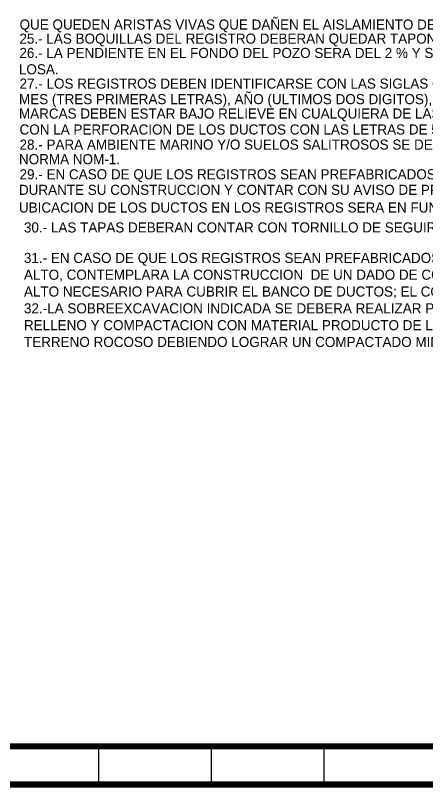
# Model space of a CAD drawing. Header units: centimetres. Extents: x 899 to 420531, y -3171 to 1299.
# Drawn here: x 16508 to 17080, y -3171 to -2099 of the extents above; entities that cross this region are included whole.
import ezdxf

# ---------------------------------------------------------------- set-up
doc = ezdxf.new("R2010")
doc.units = ezdxf.units.CM
doc.header["$LTSCALE"] = 10
doc.header["$MEASUREMENT"] = 0
for name, color, linetype in [('CABLES Y VARILLAS', 7, 'CONTINUOUS'), ('DIM', 7, 'CONTINUOUS'), ('MARCO', 7, 'CONTINUOUS'), ('TEXTOS', 7, 'CONTINUOUS')]:
    doc.layers.add(name, color=color, linetype=linetype)
doc.styles.get("Standard").update_dxf_attribs({"font": ''})
doc.styles.get('Standard').set_extended_font_data('Zurich Ex BT')

# ---------------------------------------------------------------- blocks, each defined once
blk = doc.blocks.new('Marco-Reg')
at = {"layer": 'MARCO', "linetype": 'Continuous'}
for p, q in [((16623.04600517897, -3114.182372142097), (16623.04600517897, -3167.122317392527)), ((16779.67975517897, -3114.182372142097), (16779.67975517897, -3167.122317392527)), ((16936.31350517897, -3114.182372142097), (16936.31350517897, -3167.122317392527))]:
    blk.add_line(p, q, dxfattribs=at)
at = {"layer": 'MARCO', "linetype": 'Continuous', "const_width": 8.492823908374419}
blk.add_lwpolyline([(17865.85293699697, -3167.122317392529), (17865.85293699697, -1048.466067392645), (14591.56600517897, -1048.466067392645), (14591.56600517897, -3167.122317392527)], close=True, dxfattribs=at)
at = {"layer": 'MARCO', "linetype": 'Continuous', "const_width": 8.49284999999999}
blk.add_lwpolyline([(17098.33217518598, -3114.182372142097), (14591.56600517897, -3114.182372142097)], dxfattribs=at)

msp = doc.modelspace()

# ---------------------------------------------------------------- block references
at = {"layer": 'DIM'}
msp.add_blockref('Marco-Reg', (0, 0), dxfattribs=at)

# ---------------------------------------------------------------- texts
at = {"layer": 'CABLES Y VARILLAS'}
for s, p in [('QUE QUEDEN ARISTAS VIVAS QUE DAÑEN EL AISLAMIENTO DEL CABLE.', (16513.47480119438, -2118.88446856577)), ('25.- LAS BOQUILLAS DEL REGISTRO DEBERAN QUEDAR TAPONADAS HERMETICAMENTE.', (16513.26767073846, -2138.435726932825)), ('26.- LA PENDIENTE EN EL FONDO DEL POZO SERA DEL 2 % Y SE DARA AL MOMENTO DE REALIZAR EL COLADO DE LA ', (16513.26767073846, -2158.329954647834)), ('LOSA.', (16512.60189427259, -2180.99505133806)), ('27.- LOS REGISTROS DEBEN IDENTIFICARSE CON LAS SIGLAS C.F.E., TIPO DE REGISTRO, FECHA DE FABRICACION, ', (16513.445211129, -2200.889279053069)), ('MES (TRES PRIMERAS LETRAS), AÑO (ULTIMOS DOS DIGITOS), NUMERO DE SERIE Y NOMBRE DEL FABRICANTE, LAS ', (16512.61668930528, -2222.468337156747)), ('MARCAS DEBEN ESTAR BAJO RELIEVE EN CUALQUIERA DE LAS CARAS INTERIORES DEL REGISTRO SIN INTERFERIR ', (16512.61668930528, -2242.446928028242)), ('CON LA PERFORACION DE LOS DUCTOS CON LAS LETRAS DE 5 cm. DE ALTURA MINIMO.', (16513.46000616124, -2264.597596072722)), ('28.- PARA AMBIENTE MARINO Y/O SUELOS SALITROSOS SE DEBE UTILIZAR CEMENTO TIPO II, 1P O SEGUN LA ', (16513.445211129, -2285.577845456805)), ('NORMA NOM-1.', (16512.64627937067, -2305.842258216204)), ('29.- EN CASO DE QUE LOS REGISTROS SEAN PREFABRICADOS, DEBEN SER INSPECCIONADOS POR EL LAPEM ', (16513.445211129, -2326.822507600174)), ('DURANTE SU CONSTRUCCION Y CONTAR CON SU AVISO DE PRUEBA CORRESPONDIENTE. ASI MISMO LA  ', (16512.60189427259, -2348.401582621439)), ('UBICACION DE LOS DUCTOS EN LOS REGISTROS SERA EN FUNCION DEL PROYECTO ', (16512.60189427259, -2372.934668577925))]:
    msp.add_text(s, height=14, dxfattribs=at).set_placement(p)
at = {"layer": 'TEXTOS', "char_height": 14, "width": 1278.433376582805, "attachment_point": 1}
for s, insert in [('30.- LAS TAPAS DEBERAN CONTAR CON TORNILLO DE SEGUIRDAD PARA EVITAR QUE TERCEROS ACCESEN AL POZO ', (16519.56724050335, -2386.625342873422)), ('31.- EN CASO DE QUE LOS REGISTROS SEAN PREFABRICADOS LA UNION DE DUCTOS Y REGISTROS, EN ZONAS CON NIVEL  FREATICO ALTO, CONTEMPLARA LA CONSTRUCCION  DE UN DADO DE CONCRETO (EXTERIOR AL POZO) DE 50 CM DE LONGITUD, CON EL ANCHO Y ALTO NECESARIO PARA CUBRIR EL BANCO DE DUCTOS; EL CONCRETO DEBERA CONTAR CON IMPERMEABILIZANTE INTEGRAL \\P32.-LA SOBREEXCAVACION INDICADA SE DEBERA REALIZAR PARA LA INSTALACION DEL POZO DE VISITA QUEDANDO REALIZADO EL RELLENO Y COMPACTACION CON MATERIAL PRODUCTO DE LA EXCAVACION EN TERRENO NORMAL O MATERIAL DE BANCO EN CASO DE TERRENO ROCOSO DEBIENDO LOGRAR UN COMPACTADO MINIMO DE 95%', (16519.56724050335, -2428.93699324786))]:
    msp.add_mtext(s, dxfattribs=dict(at, insert=insert))

doc.saveas('drawing.dxf')
